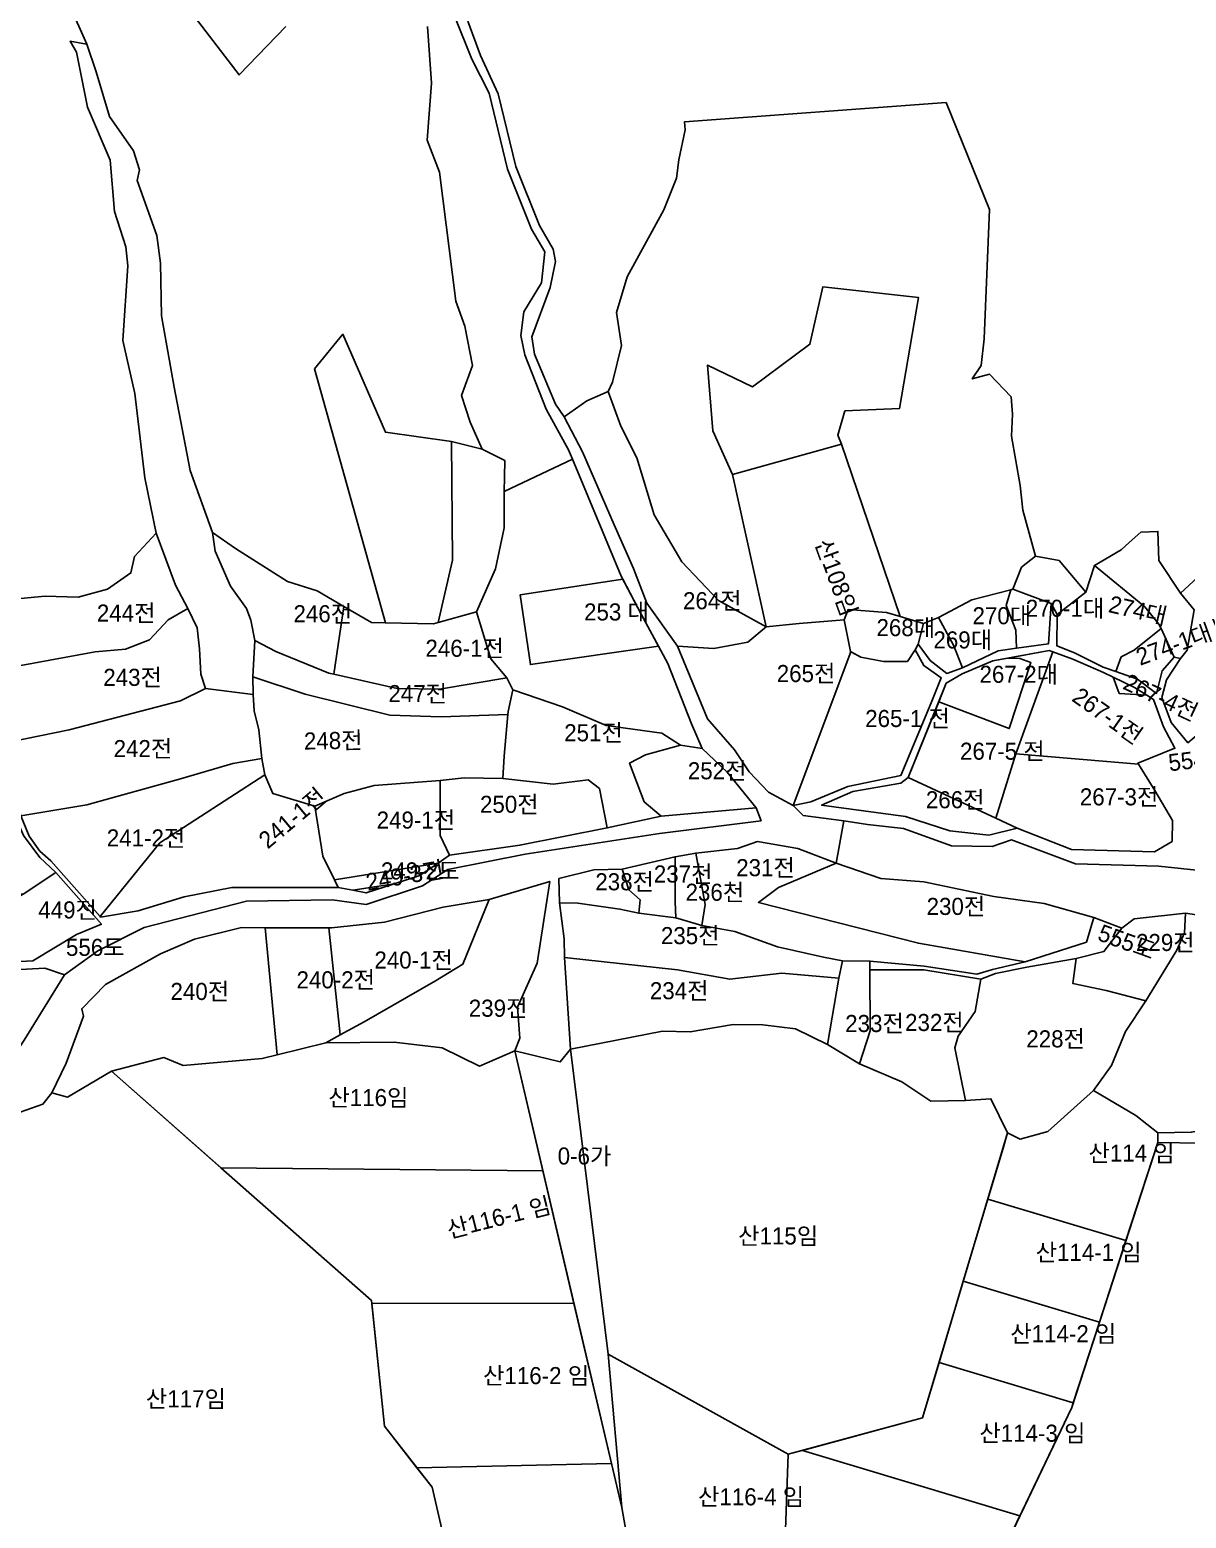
# Model space of a CAD drawing. Header units: metres. Extents: x 245462 to 249549, y 373212 to 377851.
# Drawn here: x 247552.3 to 247891.1, y 376575 to 377011 of the extents above; entities that cross this region are included whole.
import ezdxf

# ---------------------------------------------------------------- set-up
doc = ezdxf.new("R2010")
doc.units = ezdxf.units.M
doc.layers.add('00_지번', color=6, linetype='Continuous')
doc.layers.add('00_지적', color=6, linetype='Continuous')
doc.styles.get("Standard").update_dxf_attribs({"font": ''})
doc.styles.get('Standard').set_extended_font_data('Gulim')

msp = doc.modelspace()

# ---------------------------------------------------------------- linework, layer by layer
at = {"layer": '00_지적', "linetype": 'Continuous'}
for points in [[(247554.28, 377039.96), (247569.03, 377006.78), (247568.92, 377006.8), (247564.13, 377007.6), (247566, 377004.41), (247569.24, 376988.34), (247575.9, 376972.74), (247577.09, 376957.71), (247580.42, 376947.41), (247581, 376941.84), (247579.61, 376919.99), (247583.06, 376904.41), (247586.05, 376879.77), (247589.34, 376863.5), (247583.03, 376856.71), (247581.92, 376851.9), (247575.11, 376847.12), (247566.47, 376844.79), (247556.78, 376845.06), (247547.51, 376844.19)], [(247668.87, 377011.97), (247669.97, 376995.35), (247668.69, 376978.61), (247672.37, 376969.22), (247677.14, 376931.52), (247679.8, 376924.16), (247682.04, 376912.68), (247678.83, 376903.89), (247681.31, 376896.05), (247684.85, 376888.09), (247675.85, 376890.37), (247656.48, 376893.11), (247644.07, 376921.8), (247635.68, 376911.71), (247656.52, 376837.27), (247652.41, 376837.36), (247644.34, 376842.08), (247636.5, 376846.61), (247627.86, 376849.37), (247612.63, 376859.02), (247605.87, 376863.72), (247599.26, 376881.85), (247594.66, 376906.25), (247590.91, 376927.23), (247590.58, 376942.64), (247589.56, 376950.7), (247583.79, 376966.79), (247584.45, 376969.94), (247582.68, 376975.55), (247575.69, 376985.58), (247571.78, 376998.68), (247569.03, 377006.78), (247554.28, 377039.96)], [(247581.1, 377040.28), (247613.65, 376997.73), (247627.29, 377011.97)], [(247550.62, 376715.09), (247562.48, 376734.13), (247572.26, 376741.25), (247585.78, 376748.08), (247615.84, 376755.76), (247640.86, 376756.18), (247650.88, 376754.77), (247667.41, 376760.28), (247674.75, 376764.98), (247697.45, 376769.49), (247736.75, 376775.61), (247766.58, 376779.32), (247765.15, 376783.07), (247756.63, 376793.52), (247749.33, 376800.47), (247746.16, 376807.72), (247739.27, 376825.37), (247731.4, 376839.78), (247725.6, 376850.91), (247711.29, 376885.16), (247710.13, 376887.93), (247703.64, 376899.87), (247697.34, 376915.79), (247696.19, 376921.41), (247697.09, 376928.37), (247702.26, 376936.86), (247703.16, 376945.89), (247699.33, 376952.55), (247692.29, 376970.12), (247686.94, 376992.38), (247681.81, 377002.4), (247676.84, 377014.75)], [(247680.67, 377013.52), (247684.31, 377003.46), (247689.53, 376992.17), (247694.73, 376970.97), (247701.67, 376953.65), (247705.67, 376946.72), (247706.3, 376943.06), (247704.75, 376935.44), (247699.44, 376921.01), (247700.2, 376915.98), (247706.3, 376901.34), (247708.91, 376897.58), (247714.2, 376887.33), (247723.51, 376865.99), (247729.14, 376853.14), (247733.11, 376843), (247742.06, 376830.45), (247750.86, 376809.15), (247758.78, 376800.11), (247763.05, 376793.64), (247768.74, 376787.64), (247775.94, 376783.73), (247778.89, 376780.81), (247790.77, 376779.28), (247788.59, 376766.9), (247777.31, 376771.19), (247765.49, 376773.21), (247759.68, 376771.15), (247747.41, 376769.83), (247741.34, 376768.75), (247725.84, 376765.14), (247717.6, 376764.95), (247707.33, 376762.37), (247707.54, 376755.24), (247708.84, 376744.68), (247708.97, 376739.29), (247710.68, 376712.45), (247707.73, 376708.65), (247694.39, 376711.94), (247695.87, 376715.65), (247695.16, 376724.66), (247700.98, 376737.56), (247704.67, 376761.56), (247686.92, 376756.21), (247673.38, 376754.04), (247656.23, 376749.65), (247640.67, 376747.9), (247639.92, 376747.91), (247621.29, 376747.98), (247614.33, 376748.01), (247600.61, 376744.67), (247590.63, 376740.36), (247574.47, 376731.39), (247567.56, 376724.24), (247568.06, 376722.03), (247562.95, 376708.26), (247558.76, 376699.59), (247556.18, 376696.31), (247534.47, 376688.65)], [(247569.03, 377006.78), (247571.78, 376998.68), (247575.69, 376985.58), (247582.68, 376975.55), (247584.45, 376969.94), (247583.79, 376966.79), (247589.56, 376950.7), (247590.58, 376942.64), (247590.91, 376927.23), (247594.66, 376906.25), (247599.26, 376881.85), (247605.87, 376863.72), (247606.67, 376858.3), (247611.16, 376848.04), (247615.81, 376841.49), (247617.04, 376838.01), (247618.21, 376832.08), (247617.65, 376821.41), (247617.76, 376816.3), (247603.81, 376818.05), (247602.43, 376822.22), (247602.08, 376829.66), (247601.37, 376835.83), (247598.62, 376841.45), (247594.99, 376848.34), (247589.34, 376863.5), (247586.05, 376879.77), (247583.06, 376904.41), (247579.61, 376919.99), (247581, 376941.84), (247580.42, 376947.41), (247577.09, 376957.71), (247575.9, 376972.74), (247569.24, 376988.34), (247566, 377004.41), (247564.13, 377007.6), (247568.92, 377006.8), (247569.03, 377006.78)], [(247820.79, 376989.69), (247833.49, 376958.33), (247831.87, 376920.47), (247831.04, 376912.6), (247828.43, 376908.71), (247833.45, 376910.15), (247839.78, 376903.49), (247840.22, 376898.41), (247839.93, 376891.92), (247842.43, 376877.5), (247843.23, 376870.24), (247846.93, 376856.77), (247842.85, 376853.55), (247840.3, 376847.1), (247839.75, 376846.96), (247828.28, 376843.99), (247818.49, 376838.83), (247814.14, 376837.05), (247807.35, 376839.08), (247790.1, 376889.64), (247789.08, 376892.28), (247791.1, 376899.32), (247807.15, 376900.05), (247812.71, 376932.52), (247784.68, 376935.71), (247780.86, 376918.84), (247764.07, 376906.39), (247750.9, 376912.78), (247752.43, 376893.48), (247758.19, 376880.71), (247768.08, 376836.11), (247754.08, 376843.79), (247743.33, 376855.1), (247735.24, 376868.91), (247730.11, 376885.57), (247725.45, 376894.87), (247721.78, 376905.07), (247723.03, 376907.75), (247725.67, 376918.48), (247724.19, 376928.18), (247727.31, 376938.63), (247738.09, 376958.2), (247741.8, 376967.47), (247742.49, 376972.9), (247744.29, 376981.69), (247744.08, 376983.98), (247820.79, 376989.69)], [(247672, 376837.33), (247670.61, 376836.94), (247656.52, 376837.27), (247635.68, 376911.71), (247644.07, 376921.8), (247656.48, 376893.11), (247675.85, 376890.37), (247676.11, 376855.6), (247672, 376837.33)], [(247708.91, 376897.58), (247715.49, 376902.29), (247721.78, 376905.07), (247725.45, 376894.87), (247730.11, 376885.57), (247735.24, 376868.91), (247743.33, 376855.1), (247754.08, 376843.79), (247768.08, 376836.11), (247762.63, 376831.61), (247752.67, 376829.73), (247742.06, 376830.45), (247733.11, 376843), (247729.14, 376853.14), (247723.51, 376865.99), (247714.2, 376887.33), (247708.91, 376897.58)], [(247675.85, 376890.37), (247684.85, 376888.09), (247691.52, 376884.79), (247691.35, 376879.99), (247691.34, 376875.71), (247691.31, 376865.08), (247688.79, 376853.1), (247683.19, 376840.45), (247672, 376837.33), (247676.11, 376855.6), (247675.85, 376890.37)], [(247790.1, 376889.64), (247807.35, 376839.08), (247803.26, 376840.3), (247792.11, 376841.19), (247790.94, 376838.13), (247777.74, 376837.12), (247768.08, 376836.11), (247758.19, 376880.71), (247790.1, 376889.64)], [(247691.34, 376875.71), (247711.29, 376885.16), (247725.6, 376850.91), (247726.04, 376850.07), (247695.98, 376845.49), (247698.97, 376825.03), (247736.53, 376830.39), (247739.27, 376825.37), (247746.16, 376807.72), (247749.33, 376800.47), (247742.99, 376801.42), (247737.45, 376804.94), (247721.13, 376807.22), (247708.36, 376812.7), (247693.79, 376817.62), (247692.11, 376821.16), (247687.35, 376826.74), (247683.19, 376840.45), (247688.79, 376853.1), (247691.31, 376865.08), (247691.34, 376875.71)], [(247547.51, 376844.19), (247556.78, 376845.06), (247566.47, 376844.79), (247575.11, 376847.12), (247581.92, 376851.9), (247583.03, 376856.71), (247589.34, 376863.5), (247594.99, 376848.34), (247598.62, 376841.45), (247592.9, 376838.11), (247587.42, 376832.25), (247580.34, 376829.54), (247571.51, 376828.75), (247540.04, 376823.04), (247538.57, 376823.83), (247535.33, 376831.1), (247535.4, 376835.44), (247547.51, 376844.19)], [(247644.34, 376842.08), (247641.37, 376822.25), (247639.97, 376822.56), (247624.4, 376828.85), (247618.21, 376832.08), (247617.04, 376838.01), (247615.81, 376841.49), (247611.16, 376848.04), (247606.67, 376858.3), (247605.87, 376863.72), (247612.63, 376859.02), (247627.86, 376849.37), (247636.5, 376846.61), (247644.34, 376842.08)], [(247864.21, 376854.11), (247872.08, 376858.65), (247874.36, 376860.8), (247877.8, 376863.81), (247882.82, 376864.03), (247883.04, 376855.54), (247889.44, 376845.97), (247893.42, 376841.06), (247891.36, 376829.27), (247889.47, 376826.84), (247887.56, 376827.22), (247883.73, 376835.58), (247883.13, 376836.88), (247878.96, 376841.94), (247864.21, 376854.11)], [(247897.01, 376863.93), (247902.55, 376858.31), (247905.53, 376850.93), (247904.01, 376845.96), (247897.92, 376840.61), (247893.42, 376841.06), (247889.44, 376845.97), (247895.72, 376851.76), (247897.59, 376857.51), (247894.45, 376862.24), (247897.01, 376863.93)], [(247846.93, 376856.77), (247853.84, 376855.53), (247861.69, 376846.22), (247853.28, 376839.72), (247851.52, 376842.93), (247840.3, 376847.1), (247842.85, 376853.55), (247846.93, 376856.77)], [(247861.69, 376846.22), (247864.21, 376854.11), (247878.96, 376841.94), (247883.13, 376836.88), (247883.73, 376835.58), (247875.88, 376829.26), (247872.08, 376827.3), (247870.47, 376822.98), (247866.8, 376824.24), (247858.35, 376828.5), (247853.25, 376830.49), (247853.28, 376839.72), (247861.69, 376846.22)], [(247736.53, 376830.39), (247698.97, 376825.03), (247695.98, 376845.49), (247726.04, 376850.07), (247731.4, 376839.78), (247736.53, 376830.39)], [(247818.49, 376838.83), (247828.28, 376843.99), (247839.75, 376846.96), (247838.34, 376842.3), (247841.21, 376835.17), (247841.41, 376829.87), (247835.98, 376829.06), (247825.59, 376824.07), (247822.95, 376830.74), (247818.49, 376838.83)], [(247839.75, 376846.96), (247840.3, 376847.1), (247851.52, 376842.93), (247850.78, 376831.15), (247841.41, 376829.87), (247841.21, 376835.17), (247838.34, 376842.3), (247839.75, 376846.96)], [(247598.62, 376841.45), (247601.37, 376835.83), (247602.08, 376829.66), (247602.43, 376822.22), (247603.81, 376818.05), (247596.47, 376814.42), (247563.81, 376805.89), (247546.65, 376802.41), (247543.02, 376816.07), (247540.04, 376823.04), (247571.51, 376828.75), (247580.34, 376829.54), (247587.42, 376832.25), (247592.9, 376838.11), (247598.62, 376841.45)], [(247672, 376837.33), (247683.19, 376840.45), (247687.35, 376826.74), (247692.11, 376821.16), (247672.34, 376817.89), (247659.9, 376818.04), (247641.37, 376822.25), (247644.34, 376842.08), (247652.41, 376837.36), (247656.52, 376837.27), (247670.61, 376836.94), (247672, 376837.33)], [(247918.02, 376762.34), (247883.04, 376765.97), (247858.68, 376766.73), (247839.94, 376773.68), (247834.26, 376771.76), (247822.34, 376771.92), (247808.32, 376777.01), (247797.78, 376778.25), (247790.77, 376779.28), (247778.89, 376780.81), (247775.94, 376783.73), (247781.18, 376784.84), (247791.94, 376789.34), (247807.53, 376792.58), (247816.42, 376813.85), (247819.36, 376821.21), (247814.23, 376824.76), (247811.72, 376829.4), (247812.54, 376831.04), (247816.1, 376826.26), (247820.96, 376822.46), (247825.59, 376824.07), (247835.98, 376829.06), (247841.41, 376829.87), (247850.78, 376831.15), (247851.52, 376842.93), (247853.28, 376839.72), (247853.25, 376830.49), (247858.35, 376828.5), (247866.8, 376824.24), (247870.47, 376822.98), (247876.84, 376820.79), (247882.42, 376816.6), (247884.05, 376823.25), (247887.56, 376827.22), (247889.47, 376826.84), (247885.3, 376820.6), (247884.01, 376815.39), (247886.71, 376808.11), (247891.59, 376802.15)], [(247790.94, 376838.13), (247792.11, 376841.19), (247803.26, 376840.3), (247807.35, 376839.08), (247814.14, 376837.05), (247812.54, 376831.04), (247811.72, 376829.4), (247809.44, 376825.93), (247802.4, 376825.98), (247795.79, 376827.23), (247792.72, 376828.83), (247790.94, 376838.13)], [(247897.92, 376840.61), (247901.61, 376832.28), (247908.27, 376817.87), (247898.97, 376808.42), (247891.59, 376802.15), (247886.71, 376808.11), (247884.01, 376815.39), (247885.3, 376820.6), (247889.47, 376826.84), (247891.36, 376829.27), (247893.42, 376841.06), (247897.92, 376840.61)], [(247792.82, 376828.77), (247775.94, 376783.73), (247768.74, 376787.64), (247763.05, 376793.64), (247758.78, 376800.11), (247750.86, 376809.15), (247742.06, 376830.45), (247752.67, 376829.73), (247762.63, 376831.61), (247768.08, 376836.11), (247777.74, 376837.12), (247790.94, 376838.13), (247792.72, 376828.83), (247792.82, 376828.77)], [(247818.49, 376838.83), (247822.95, 376830.74), (247825.59, 376824.07), (247820.96, 376822.46), (247816.1, 376826.26), (247812.54, 376831.04), (247814.14, 376837.05), (247818.49, 376838.83)], [(247887.56, 376827.22), (247884.05, 376823.25), (247882.42, 376816.6), (247876.84, 376820.79), (247870.47, 376822.98), (247872.08, 376827.3), (247875.88, 376829.26), (247883.73, 376835.58), (247887.56, 376827.22)], [(247618.21, 376832.08), (247624.4, 376828.85), (247639.97, 376822.56), (247641.37, 376822.25), (247659.9, 376818.04), (247672.34, 376817.89), (247692.11, 376821.16), (247693.79, 376817.62), (247692.46, 376811.3), (247692.39, 376810.44), (247672.82, 376809.7), (247657.81, 376810.19), (247633.02, 376816.38), (247617.65, 376821.41), (247618.21, 376832.08)], [(247792.82, 376828.77), (247795.79, 376827.23), (247802.4, 376825.98), (247809.44, 376825.93), (247811.72, 376829.4), (247814.23, 376824.76), (247819.36, 376821.21), (247816.42, 376813.85), (247807.53, 376792.58), (247791.94, 376789.34), (247781.18, 376784.84), (247775.94, 376783.73), (247792.82, 376828.77)], [(247852.05, 376828.73), (247850.97, 376829.12), (247834.49, 376826.11), (247825.43, 376822.3), (247820.82, 376819.56), (247809.67, 376792.02), (247807.48, 376790.33), (247793.42, 376787.91), (247784.27, 376783.83), (247808.85, 376780.52), (247821.85, 376776.38), (247833.28, 376775.12), (247841.57, 376777.11), (247857.53, 376770.93), (247881.86, 376770.23), (247887.01, 376773.27), (247887.05, 376779.34), (247881.88, 376788.15), (247877.08, 376795.88), (247876.92, 376796.14), (247887.82, 376800.56), (247884.48, 376806.77), (247881.49, 376814.84), (247879.56, 376816.06), (247875.94, 376818.35), (247869.69, 376821.39), (247866.88, 376822.76), (247857.89, 376826.61), (247852.05, 376828.73)], [(247838.86, 376826.91), (247850.97, 376829.12), (247852.05, 376828.73), (247841.23, 376798.95), (247835.3, 376780.06), (247809.67, 376792.02), (247818.62, 376814.13), (247839.25, 376806.29), (247845.55, 376825.7), (247842.33, 376826.78), (247838.86, 376826.91)], [(247818.62, 376814.13), (247820.82, 376819.56), (247825.43, 376822.3), (247834.49, 376826.11), (247838.86, 376826.91), (247842.33, 376826.78), (247845.55, 376825.7), (247839.25, 376806.29), (247818.62, 376814.13)], [(247852.05, 376828.73), (247857.89, 376826.61), (247866.88, 376822.76), (247869.69, 376821.39), (247871.51, 376816.62), (247879.56, 376816.06), (247881.49, 376814.84), (247884.48, 376806.77), (247887.82, 376800.56), (247876.92, 376796.14), (247877.08, 376795.88), (247841.23, 376798.95), (247852.05, 376828.73)], [(247617.76, 376816.3), (247618.01, 376811.49), (247619.38, 376805.89), (247620.31, 376797.55), (247611.81, 376796.1), (247596.47, 376791.59), (247569.01, 376783.94), (247549.7, 376780.74), (247547.99, 376787.06), (247546.65, 376802.41), (247563.81, 376805.89), (247596.47, 376814.42), (247603.81, 376818.05), (247617.76, 376816.3)], [(247617.65, 376821.41), (247633.02, 376816.38), (247657.81, 376810.19), (247672.82, 376809.7), (247692.39, 376810.44), (247691.32, 376798.24), (247690.9, 376791.68), (247679.59, 376791.83), (247672.54, 376791.06), (247653.16, 376789.59), (247644.39, 376787.24), (247635.87, 376783.61), (247623.52, 376787.24), (247621.13, 376792.77), (247620.31, 376797.55), (247619.38, 376805.89), (247618.01, 376811.49), (247617.76, 376816.3), (247617.65, 376821.41)], [(247692.39, 376810.44), (247692.46, 376811.3), (247693.79, 376817.62), (247708.36, 376812.7), (247721.13, 376807.22), (247737.45, 376804.94), (247742.99, 376801.42), (247732.65, 376798.61), (247728.04, 376796.19), (247732.28, 376784.86), (247737.28, 376780.61), (247721.47, 376777.19), (247719.23, 376788.73), (247715.88, 376791.28), (247705.63, 376790), (247690.9, 376791.68), (247691.32, 376798.24), (247692.39, 376810.44)], [(247879.56, 376816.06), (247871.51, 376816.62), (247869.69, 376821.39), (247875.94, 376818.35), (247879.56, 376816.06)], [(247487.97, 376799.27), (247508.21, 376800.77), (247523.22, 376801.01), (247536.97, 376802), (247545.32, 376802.36), (247545.06, 376788.91), (247548.17, 376780.44), (247550.43, 376774.96), (247555.27, 376768.52), (247559.95, 376764.13), (247550.34, 376757.79), (247534.43, 376758.08), (247520.4, 376758.04), (247488.58, 376756.8), (247482.62, 376757.55), (247484.56, 376776.11), (247487.97, 376799.27)], [(247742.99, 376801.42), (247749.33, 376800.47), (247756.63, 376793.52), (247765.15, 376783.07), (247737.28, 376780.61), (247732.28, 376784.86), (247728.04, 376796.19), (247732.65, 376798.61), (247742.99, 376801.42)], [(247620.31, 376797.55), (247621.13, 376792.77), (247590.42, 376772.84), (247572.9, 376751.25), (247558.47, 376767.54), (247555.29, 376770.39), (247552.15, 376774.82), (247549.7, 376780.74), (247569.01, 376783.94), (247596.47, 376791.59), (247611.81, 376796.1), (247620.31, 376797.55)], [(247841.23, 376798.95), (247877.08, 376795.88), (247881.88, 376788.15), (247887.05, 376779.34), (247887.01, 376773.27), (247881.86, 376770.23), (247857.53, 376770.93), (247841.57, 376777.11), (247835.3, 376780.06), (247841.23, 376798.95)], [(247635.87, 376783.61), (247638.16, 376768.95), (247641.6, 376762.01), (247642.67, 376759.78), (247611.51, 376759.74), (247597.52, 376757.05), (247584.04, 376752.93), (247573.05, 376751.09), (247572.9, 376751.25), (247590.42, 376772.84), (247621.13, 376792.77), (247623.52, 376787.24), (247635.87, 376783.61)], [(247672.54, 376791.06), (247679.59, 376791.83), (247690.9, 376791.68), (247705.63, 376790), (247715.88, 376791.28), (247719.23, 376788.73), (247721.47, 376777.19), (247695.91, 376772.12), (247675.32, 376769.21), (247672.52, 376775), (247672.54, 376791.06)], [(247835.3, 376780.06), (247841.57, 376777.11), (247833.28, 376775.12), (247821.85, 376776.38), (247808.85, 376780.52), (247784.27, 376783.83), (247793.42, 376787.91), (247807.48, 376790.33), (247809.67, 376792.02), (247835.3, 376780.06)], [(247635.87, 376783.61), (247644.39, 376787.24), (247653.16, 376789.59), (247672.54, 376791.06), (247672.52, 376775), (247675.32, 376769.21), (247671.92, 376766.89), (247641.6, 376762.01), (247638.16, 376768.95), (247635.87, 376783.61)], [(247552.15, 376774.82), (247555.29, 376770.39), (247558.47, 376767.54), (247572.9, 376751.25), (247573.05, 376751.09), (247584.04, 376752.93), (247597.52, 376757.05), (247611.51, 376759.74), (247642.67, 376759.78), (247646.98, 376758.93), (247650.86, 376758.16), (247659.07, 376760.83), (247666.63, 376763.29), (247671.92, 376766.89), (247675.32, 376769.21), (247695.91, 376772.12), (247721.47, 376777.19), (247737.28, 376780.61), (247765.15, 376783.07), (247766.58, 376779.32), (247736.75, 376775.61), (247697.45, 376769.49), (247674.75, 376764.98), (247667.41, 376760.28), (247650.88, 376754.77), (247640.86, 376756.18), (247615.84, 376755.76), (247585.78, 376748.08), (247572.26, 376741.25), (247562.48, 376734.13), (247556.73, 376736.17), (247536.94, 376735.06)], [(247914.53, 376748.61), (247890.9, 376752.23), (247875.87, 376750.54), (247872.27, 376747.81), (247864.02, 376751), (247849.49, 376755.08), (247834.76, 376757.15), (247814.25, 376761.39), (247801.61, 376762.36), (247788.59, 376766.9), (247790.77, 376779.28), (247797.78, 376778.25), (247808.32, 376777.01), (247822.34, 376771.92), (247834.26, 376771.76), (247839.94, 376773.68), (247858.68, 376766.73), (247883.04, 376765.97), (247918.02, 376762.34)], [(247521.98, 376736.66), (247553.2, 376738.24), (247565.97, 376745.98), (247573.28, 376748.99), (247559.95, 376764.13), (247555.27, 376768.52), (247550.43, 376774.96)], [(247747.41, 376769.83), (247750.21, 376754.75), (247749.2, 376748.59), (247741.59, 376750.84), (247741.37, 376755.67), (247741.34, 376768.75), (247747.41, 376769.83)], [(247788.59, 376766.9), (247771.65, 376759.79), (247765.76, 376755.4), (247812.64, 376743.42), (247843.94, 376737.98), (247834.38, 376735.72), (247829.75, 376734.35), (247814.33, 376736.75), (247798.43, 376738.22), (247790.4, 376738.26), (247784.81, 376739.37), (247771.35, 376742.39), (247758.86, 376746.91), (247749.2, 376748.59), (247750.21, 376754.75), (247747.41, 376769.83), (247759.68, 376771.15), (247765.49, 376773.21), (247777.31, 376771.19), (247788.59, 376766.9)], [(247641.6, 376762.01), (247671.92, 376766.89), (247666.63, 376763.29), (247659.07, 376760.83), (247646.98, 376758.93), (247642.67, 376759.78), (247641.6, 376762.01)], [(247725.84, 376765.14), (247741.34, 376768.75), (247741.37, 376755.67), (247741.59, 376750.84), (247730.71, 376752.26), (247731.15, 376756.11), (247727.77, 376759.03), (247725.84, 376765.14)], [(247864.02, 376751), (247861.87, 376743.76), (247843.94, 376737.98), (247812.64, 376743.42), (247765.76, 376755.4), (247771.65, 376759.79), (247788.59, 376766.9), (247801.61, 376762.36), (247814.25, 376761.39), (247834.76, 376757.15), (247849.49, 376755.08), (247864.02, 376751)], [(247550.34, 376757.79), (247559.95, 376764.13), (247573.28, 376748.99), (247565.97, 376745.98), (247553.2, 376738.24), (247521.98, 376736.66), (247522.79, 376744.89), (247528.1, 376745.8), (247534.68, 376747.72), (247542.94, 376753.69), (247550.34, 376757.79)], [(247643.23, 376716.57), (247650.31, 376720.42), (247671.17, 376732.38), (247679.19, 376737.27), (247686.92, 376756.21), (247704.67, 376761.56), (247700.98, 376737.56), (247695.16, 376724.66), (247695.87, 376715.65), (247694.39, 376711.94), (247684.08, 376707.45), (247673.12, 376712.8), (247659.03, 376714.41), (247639.02, 376714.3), (247643.23, 376716.57)], [(247725.84, 376765.14), (247727.77, 376759.03), (247731.15, 376756.11), (247730.71, 376752.26), (247725.19, 376753.43), (247712.87, 376755.18), (247707.54, 376755.24), (247707.33, 376762.37), (247717.6, 376764.95), (247725.84, 376765.14)], [(247646.98, 376758.93), (247659.07, 376760.83), (247650.86, 376758.16), (247646.98, 376758.93)], [(247686.92, 376756.21), (247679.19, 376737.27), (247671.17, 376732.38), (247650.31, 376720.42), (247643.23, 376716.57), (247639.92, 376747.91), (247640.67, 376747.9), (247656.23, 376749.65), (247673.38, 376754.04), (247686.92, 376756.21)], [(247730.71, 376752.26), (247741.59, 376750.84), (247749.2, 376748.59), (247758.86, 376746.91), (247771.35, 376742.39), (247784.81, 376739.37), (247790.4, 376738.26), (247789.38, 376733.2), (247772.59, 376734.64), (247757.38, 376732.9), (247742.07, 376735.61), (247708.97, 376739.29), (247708.84, 376744.68), (247707.54, 376755.24), (247712.87, 376755.18), (247725.19, 376753.43), (247730.71, 376752.26)], [(247872.27, 376747.81), (247875.87, 376750.54), (247890.9, 376752.23), (247890.61, 376746.48), (247888.4, 376741.43), (247879.28, 376726.52), (247867.63, 376729.59), (247857.88, 376731.66), (247858.88, 376738.96), (247867, 376740.98), (247872.27, 376747.81)], [(247892.59, 376688.09), (247882.82, 376687.9), (247876.34, 376693.01), (247863.94, 376700.28), (247869.23, 376707.66), (247873.33, 376717.55), (247879.28, 376726.52), (247888.4, 376741.43), (247890.61, 376746.48), (247890.9, 376752.23)], [(247890.9, 376752.23), (247914.53, 376748.61)], [(247624.81, 376710.76), (247620.36, 376709.66), (247597.24, 376707.65), (247591.58, 376709.92), (247576.29, 376705.92), (247563.38, 376698.34), (247558.76, 376699.59), (247562.95, 376708.26), (247568.06, 376722.03), (247567.56, 376724.24), (247574.47, 376731.39), (247590.63, 376740.36), (247600.61, 376744.67), (247614.33, 376748.01), (247621.29, 376747.98), (247624.81, 376710.76)], [(247639.92, 376747.91), (247643.23, 376716.57), (247639.02, 376714.3), (247624.81, 376710.76), (247621.29, 376747.98), (247639.92, 376747.91)], [(247864.02, 376751), (247872.27, 376747.81), (247867, 376740.98), (247858.88, 376738.96), (247844.45, 376736.39), (247835.21, 376734.55), (247830.98, 376732.89), (247814.26, 376735.61), (247798.44, 376735.67), (247798.43, 376738.22), (247814.33, 376736.75), (247829.75, 376734.35), (247834.38, 376735.72), (247843.94, 376737.98), (247861.87, 376743.76), (247864.02, 376751)], [(247708.97, 376739.29), (247742.07, 376735.61), (247757.38, 376732.9), (247772.59, 376734.64), (247789.38, 376733.2), (247786, 376713.75), (247776.66, 376718.36), (247767.08, 376719.58), (247758.4, 376719.6), (247745.83, 376717.44), (247737.68, 376717.66), (247710.68, 376712.45), (247708.97, 376739.29)], [(247444.77, 376734.15), (247452.48, 376735.54), (247481.75, 376734.1), (247503.74, 376734.67), (247506.93, 376734.32), (247522.45, 376733.91), (247536.94, 376735.06), (247556.73, 376736.17), (247562.48, 376734.13), (247550.62, 376715.09), (247540.75, 376699.92), (247522.91, 376700.89), (247511.49, 376707.61), (247489.39, 376717.16), (247477.54, 376721.71), (247458.61, 376728.27), (247454.39, 376728.8), (247444.77, 376734.15)], [(247790.4, 376738.26), (247798.43, 376738.22), (247798.44, 376735.67), (247798.55, 376717.78), (247795.38, 376708.12), (247786, 376713.75), (247789.38, 376733.2), (247790.4, 376738.26)], [(247830.98, 376732.89), (247829.25, 376723.4), (247824.31, 376716.21), (247823.32, 376712.83), (247826.41, 376697.4), (247816.3, 376697.2), (247807.79, 376702.84), (247795.38, 376708.12), (247798.55, 376717.78), (247798.44, 376735.67), (247814.26, 376735.61), (247830.98, 376732.89)], [(247858.88, 376738.96), (247857.88, 376731.66), (247867.63, 376729.59), (247879.28, 376726.52), (247873.33, 376717.55), (247869.23, 376707.66), (247863.94, 376700.28), (247850.61, 376688.34), (247842.5, 376686.06), (247838.76, 376687.89), (247833.88, 376697.9), (247826.41, 376697.4), (247823.32, 376712.83), (247824.31, 376716.21), (247829.25, 376723.4), (247830.98, 376732.89), (247835.21, 376734.55), (247844.45, 376736.39), (247858.88, 376738.96)], [(247786, 376713.75), (247795.38, 376708.12), (247807.79, 376702.84), (247816.3, 376697.2), (247826.41, 376697.4), (247833.88, 376697.9), (247838.76, 376687.89), (247813.87, 376604.39), (247774.45, 376593.76), (247721.77, 376623.06), (247710.68, 376712.45), (247737.68, 376717.66), (247745.83, 376717.44), (247758.4, 376719.6), (247767.08, 376719.58), (247776.66, 376718.36), (247786, 376713.75)], [(247608.33, 376677.68), (247576.29, 376705.92), (247591.58, 376709.92), (247597.24, 376707.65), (247620.36, 376709.66), (247624.81, 376710.76), (247639.02, 376714.3), (247659.03, 376714.41), (247673.12, 376712.8), (247684.08, 376707.45), (247694.39, 376711.94), (247702.64, 376676.76), (247608.33, 376677.68)], [(247694.39, 376711.94), (247707.73, 376708.65), (247710.68, 376712.45), (247721.77, 376623.06), (247725.77, 376578.15), (247694.39, 376711.94)], [(247576.29, 376705.92), (247652.42, 376638.82), (247656.25, 376601.97), (247670.23, 376584.09), (247676.64, 376556.11), (247696.76, 376536.74), (247636.89, 376522.14), (247522.38, 376532.98), (247520.21, 376543.84), (247515.35, 376586.58), (247534.47, 376688.65), (247556.18, 376696.31), (247558.76, 376699.59), (247563.38, 376698.34), (247576.29, 376705.92)], [(247832.98, 376668.48), (247837.44, 376683.44), (247838.76, 376687.89), (247842.5, 376686.06), (247850.61, 376688.34), (247863.94, 376700.28), (247876.34, 376693.01), (247882.82, 376687.9), (247882.76, 376685.06), (247873.45, 376656.39), (247832.98, 376668.48)], [(247882.82, 376687.9), (247892.59, 376688.09), (247904.52, 376690.13), (247911.08, 376689.41), (247916.82, 376688.82), (247921.17, 376687.4), (247926.94, 376684.55), (247917.88, 376676.48), (247907.46, 376671.56), (247904.8, 376668.09), (247899.93, 376664.6), (247897.69, 376672.21), (247895.11, 376680.5), (247895.61, 376684.87), (247882.76, 376685.06), (247882.82, 376687.9)], [(247926.94, 376684.55), (247929.38, 376683.35), (247932.06, 376683.32), (247940.02, 376683.22), (247947.95, 376681.4), (247952.9, 376683.51), (247965.36, 376606.95), (247895.25, 376545.84), (247827.39, 376544.38), (247857.56, 376607.45), (247882.76, 376685.06), (247895.61, 376684.87), (247895.11, 376680.5), (247897.69, 376672.21), (247899.93, 376664.6), (247904.8, 376668.09), (247907.46, 376671.56), (247917.88, 376676.48), (247926.94, 376684.55)], [(247652.5, 376638.02), (247652.42, 376638.82), (247608.33, 376677.68), (247702.64, 376676.76), (247711.75, 376637.94), (247652.5, 376638.02)], [(247825.8, 376644.42), (247832.98, 376668.48), (247873.45, 376656.39), (247865.69, 376632.47), (247825.8, 376644.42)], [(247818.72, 376620.65), (247825.8, 376644.42), (247865.69, 376632.47), (247858.01, 376608.83), (247818.72, 376620.65)], [(247665.75, 376589.81), (247656.25, 376601.97), (247652.5, 376638.02), (247711.75, 376637.94), (247722.74, 376591.06), (247665.75, 376589.81)], [(247725.77, 376578.15), (247721.77, 376623.06), (247774.45, 376593.76), (247772.81, 376546.7), (247758.82, 376532.86), (247733.23, 376535.92), (247725.77, 376578.15)], [(247842.39, 376575.73), (247842.39, 376575.73), (247778.7, 376594.9), (247776.93, 376594.43), (247778.7, 376594.91), (247813.87, 376604.39), (247813.88, 376604.43), (247818.72, 376620.65), (247858.01, 376608.83), (247857.57, 376607.47), (247857.56, 376607.45), (247857.56, 376607.44), (247843.05, 376577.1), (247842.39, 376575.73)], [(247665.75, 376589.81), (247722.74, 376591.06), (247725.77, 376578.15), (247733.23, 376535.92), (247706.52, 376539.13), (247696.76, 376536.74), (247676.64, 376556.11), (247670.23, 376584.09), (247665.75, 376589.81)], [(247778.7, 376594.9), (247842.39, 376575.73), (247827.39, 376544.38), (247772.81, 376546.7), (247774.45, 376593.76), (247778.7, 376594.9)]]:
    msp.add_lwpolyline(points, dxfattribs=at)

# ---------------------------------------------------------------- texts
at = {"layer": '00_지번', "char_height": 5, "attachment_point": 7}
for s, insert, rotation in [('산108임', (247781.87, 376860.59), 290), ('274대', (247867.91, 376839.94), 347), ('274-1대', (247877.76, 376824.17), 20), ('267-4전', (247872.06, 376817.71), 335), ('267-1전', (247857.05, 376814.29), 325), ('248전', (247632.67, 376799.75), 1), ('554도', (247886.22, 376793.69), 7), ('241-1전', (247622.29, 376770.53), 40), ('249-3전', (247651.38, 376758.4), 10), ('555도', (247864.78, 376744.38), 340), ('산116-1 임', (247675.33, 376656.54), 14)]:
    msp.add_mtext(s, dxfattribs=dict(at, insert=insert, rotation=rotation))
for s, insert in [('264전', (247743.68, 376840.85)), ('270-1대', (247844.11, 376838.5)), ('244전', (247571.96, 376837.24)), ('246전', (247629.57, 376837.04)), ('253 대', (247714.7, 376837.43)), ('270대', (247828.5, 376836.32)), ('268대', (247800.37, 376832.84)), ('269대', (247817.05, 376829.24)), ('246-1전', (247668.23, 376826.93)), ('243전', (247573.85, 376818.41)), ('265전', (247771.15, 376819.53)), ('267-2대', (247830.55, 376819.17)), ('247전', (247657.37, 376813.65)), ('265-1 전', (247797.06, 376806.36)), ('251전', (247708.88, 376802.18)), ('242전', (247576.87, 376797.54)), ('267-5 전', (247824.84, 376796.78)), ('252전', (247745.1, 376791.05)), ('250전', (247684.21, 376781.23)), ('266전', (247814.84, 376782.56)), ('267-3전', (247859.95, 376783.41)), ('249-1전', (247653.93, 376776.61)), ('241-2전', (247574.88, 376771.38)), ('249-2도', (247655.19, 376762.05)), ('237천', (247735.14, 376760.82)), ('231전', (247759.27, 376762.67)), ('238전', (247718, 376758.54)), ('236천', (247744.43, 376755.47)), ('230전', (247815.05, 376751.32)), ('449전', (247554.81, 376750.3)), ('235전', (247737.21, 376742.77)), ('556도', (247562.92, 376739.65)), ('229전', (247876.4, 376740.76)), ('240-1전', (247653.27, 376735.61)), ('240-2전', (247630.46, 376729.82)), ('240전', (247593.54, 376726.41)), ('234전', (247733.97, 376726.63)), ('239전', (247680.93, 376721.51)), ('233전', (247791.2, 376717.03)), ('232전', (247808.75, 376717.33)), ('228전', (247844.26, 376712.53)), ('산116임', (247639.79, 376695.28)), ('0-6가', (247706.97, 376678.09)), ('산114 임', (247862.46, 376679.01)), ('산115임', (247759.83, 376654.76)), ('산114-1 임', (247846.99, 376649.96)), ('산114-2 임', (247839.56, 376626.12)), ('산116-2 임', (247685.1, 376613.85)), ('산117임', (247586.32, 376607.04)), ('산114-3 임', (247830.5, 376596.98)), ('산116-4 임', (247748.08, 376578.35))]:
    msp.add_mtext(s, dxfattribs=dict(at, insert=insert))

doc.saveas('drawing.dxf')
